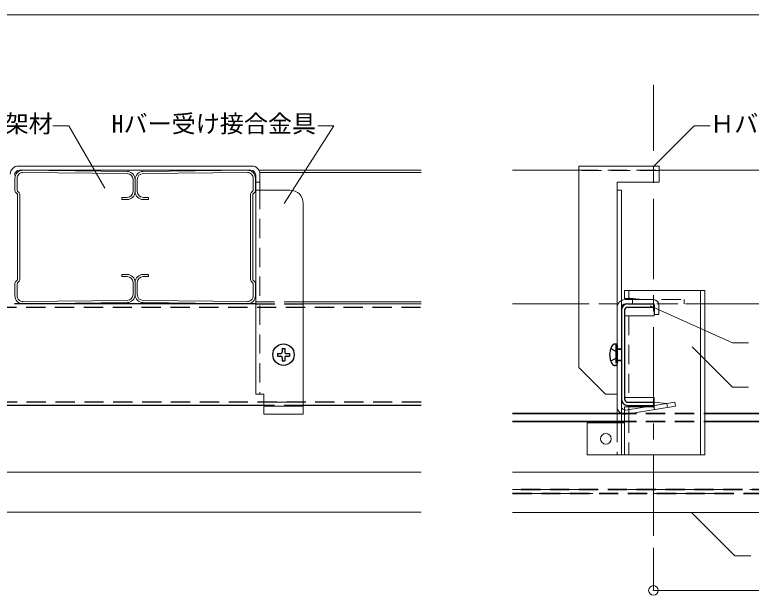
# Model space of a CAD drawing. Units: millimetres on the paper, with parts at other scales. Extents: x -195 to 195, y -140 to 138.
# Drawn here: x 88.29 to 134.21, y -29.71 to 6.5 of the extents above; entities that cross this region are included whole.
import ezdxf
from ezdxf.enums import TextEntityAlignment as Align

# ---------------------------------------------------------------- set-up
doc = ezdxf.new("R2010")
doc.units = ezdxf.units.MM
doc.header["$PDMODE"] = 32
doc.header["$PDSIZE"] = 0.6
for name, pattern in [('CHAIN1', [8, 5, -1, 1, -1]), ('DASHED1', [1.8, 1.2, -0.6]), ('DOUBLE_CHAIN1', [8.8, 5, -1, 0.6, -0.6, 0.6, -1])]:
    doc.linetypes.add(name, pattern=pattern)
for name, color, linetype, lineweight in [('A-0_中心線', 4, 'CHAIN1', 9), ('A-1_横架材受け材(ランナー)', 7, 'Continuous', 18), ('A-2_横架材(スタッド)', 3, 'Continuous', 18), ('A-3_Hバー受け', 2, 'Continuous', 25), ('A-5_寸法', 4, 'Continuous', 9), ('A-6_文字', 7, 'Continuous', 18), ('A-7_HバーまたはTバー', 6, 'Continuous', 35), ('A-A_クリップ', 7, 'Continuous', 18), ('A-C_ビス・アンカーボルト・強調図形', 2, 'Continuous', 25), ('A-D_パネル', 4, 'Continuous', 9), ('F-3_図面枠', 3, 'Continuous', 18)]:
    doc.layers.add(name, color=color, linetype=linetype, lineweight=lineweight)
doc.styles.add('ＭＳ ゴシック', font='')
doc.styles.get('ＭＳ ゴシック').set_extended_font_data('MS Gothic')

msp = doc.modelspace()

# ---------------------------------------------------------------- linework, layer by layer
at = {"layer": 'A-0_中心線'}
msp.add_line((128.116, -25.99), (128.116, 2.133), dxfattribs=at)
at = {"layer": 'A-1_横架材受け材(ランナー)'}
for p, q in [((88.512, -2.935), (103.079, -2.935)), ((88.579, -3.201), (103.013, -3.201)), ((103.52, -3.198), (113.63, -3.198)), ((123.466, -15.505), (123.466, -2.939)), ((128.466, -2.939), (123.466, -2.939)), ((128.466, -3.939), (128.466, -2.939)), ((103.313, -3.501), (103.313, -17.168)), ((103.569, -3.332), (113.63, -3.332)), ((103.579, -3.434), (103.579, -4.435)), ((103.579, -3.935), (103.313, -3.935)), ((125.85, -3.939), (128.466, -3.939)), ((125.85, -17.922), (125.85, -3.939)), ((105.446, -4.435), (103.313, -4.435)), ((126.116, -4.439), (125.85, -4.439)), ((126.116, -4.439), (126.116, -17.922)), ((106.279, -5.268), (106.279, -18.418)), ((106.279, -11.398), (113.63, -11.398)), ((106.279, -11.532), (113.63, -11.532)), ((125.133, -17.172), (123.466, -15.505)), ((103.813, -17.168), (103.313, -17.168)), ((103.813, -17.168), (103.813, -18.418)), ((125.85, -17.172), (125.133, -17.172)), ((103.813, -17.654), (106.279, -17.654)), ((128.134, -17.655), (128.116, -17.872)), ((128.947, -17.737), (128.134, -17.655)), ((128.99, -18.001), (128.947, -17.737)), ((103.813, -17.917), (106.279, -17.917)), ((129.483, -17.921), (126.43, -18.416)), ((103.813, -18.418), (104.713, -18.418)), ((104.713, -18.418), (106.279, -18.418))]:
    msp.add_line(p, q, dxfattribs=at)
at = {"layer": 'A-1_横架材受け材(ランナー)', "linetype": 'DASHED1'}
for p, q in [((128.466, -3.205), (123.466, -3.205)), ((103.579, -4.435), (103.579, -17.168)), ((106.279, -11.398), (103.313, -11.398)), ((106.279, -11.532), (103.313, -11.532)), ((126.116, -14.33), (125.85, -14.33)), ((125.85, -14.368), (126.117, -14.368)), ((125.85, -15.035), (126.117, -15.035)), ((126.116, -15.08), (125.85, -15.08)), ((128.183, -18.131), (128.141, -17.868))]:
    msp.add_line(p, q, dxfattribs=at)
at = {"layer": 'A-1_横架材受け材(ランナー)'}
msp.add_lwpolyline([(129.483, -17.921), (129.44, -17.657), (126.387, -18.152)], dxfattribs=at)
for centre, radius, start, end in [((88.513, -3.435), 0.5, 90, 180), ((88.579, -3.501), 0.3, 90, 180), ((103.013, -3.501), 0.3, 0, 90), ((103.079, -3.435), 0.5, 0, 90), ((105.446, -5.268), 0.833, 0, 90), ((126.35, -17.922), 0.5, 180, 279.2076), ((126.35, -17.922), 0.233, 180, 279.2076)]:
    msp.add_arc(centre, radius, start, end, dxfattribs=at)
at = {"layer": 'A-2_横架材(スタッド)'}
for p, q in [((95.301, -3.274), (88.801, -3.201)), ((96.29, -3.274), (102.79, -3.201)), ((119.325, -3.201), (123.466, -3.201)), ((128.466, -3.201), (167.867, -3.201)), ((88.8, -3.335), (95.3, -3.407)), ((102.792, -3.335), (96.292, -3.407)), ((88.296, -4.474), (88.296, -3.701)), ((88.429, -4.419), (88.429, -3.701)), ((95.663, -4.529), (95.663, -3.774)), ((95.796, -3.774), (95.796, -4.529)), ((95.796, -3.774), (95.796, -4.529)), ((95.929, -4.529), (95.929, -3.774)), ((103.163, -4.419), (103.163, -3.701)), ((103.296, -4.474), (103.296, -3.701)), ((88.424, -4.657), (88.335, -4.568)), ((88.557, -4.602), (88.468, -4.513)), ((103.035, -4.602), (103.124, -4.513)), ((103.168, -4.657), (103.257, -4.568)), ((88.463, -9.974), (88.463, -4.751)), ((88.596, -10.029), (88.596, -4.696)), ((95.296, -4.896), (94.963, -4.896)), ((94.963, -4.896), (94.963, -5.029)), ((95.296, -5.029), (94.963, -5.029)), ((96.296, -4.896), (96.629, -4.896)), ((96.296, -5.029), (96.629, -5.029)), ((96.629, -4.896), (96.629, -5.029)), ((102.996, -10.029), (102.996, -4.696)), ((103.129, -9.974), (103.129, -4.751)), ((88.463, -8.903), (88.463, -8.245)), ((103.129, -8.903), (103.129, -8.245)), ((88.335, -10.157), (88.424, -10.068)), ((95.296, -9.696), (94.963, -9.696)), ((94.963, -9.696), (94.963, -9.829)), ((95.296, -9.829), (94.963, -9.829)), ((96.296, -9.696), (96.629, -9.696)), ((96.296, -9.829), (96.629, -9.829)), ((96.629, -9.696), (96.629, -9.829)), ((103.257, -10.157), (103.168, -10.068)), ((88.296, -10.251), (88.296, -11.024)), ((88.429, -10.306), (88.429, -11.024)), ((88.468, -10.212), (88.557, -10.123)), ((95.663, -10.951), (95.663, -10.196)), ((95.796, -10.196), (95.796, -10.951)), ((95.796, -10.196), (95.796, -10.951)), ((95.929, -10.951), (95.929, -10.196)), ((103.124, -10.212), (103.035, -10.123)), ((103.163, -10.306), (103.163, -11.024)), ((103.296, -10.251), (103.296, -11.024)), ((88.8, -11.39), (95.3, -11.318)), ((95.301, -11.451), (88.801, -11.524)), ((96.29, -11.451), (102.79, -11.524)), ((102.792, -11.39), (96.292, -11.318)), ((123.466, -11.535), (119.325, -11.535)), ((167.867, -11.535), (131.316, -11.535))]:
    msp.add_line(p, q, dxfattribs=at)
at = {"layer": 'A-2_横架材(スタッド)', "linetype": 'DASHED1'}
for p, q in [((123.466, -3.201), (128.466, -3.201)), ((131.316, -11.535), (123.466, -11.535))]:
    msp.add_line(p, q, dxfattribs=at)
at = {"layer": 'A-2_横架材(スタッド)'}
for centre, radius, start, end in [((88.796, -3.701), 0.5, 89.3634, 180), ((102.796, -3.701), 0.5, 0, 90.6366), ((88.796, -3.701), 0.367, 89.3634, 180), ((95.296, -3.774), 0.367, 0, 89.3634), ((95.296, -3.774), 0.5, 0, 89.3634), ((96.296, -3.774), 0.5, 90.6366, 180), ((96.296, -3.774), 0.367, 90.6366, 180), ((102.796, -3.701), 0.367, 0, 90.6366), ((88.429, -4.474), 0.133, 180, 225), ((88.563, -4.419), 0.133, 180, 225), ((95.296, -4.529), 0.367, 270, 0), ((95.296, -4.529), 0.5, 270, 0), ((96.296, -4.529), 0.5, 180, 270), ((96.296, -4.529), 0.367, 180, 270), ((103.029, -4.419), 0.133, 315, 0), ((103.163, -4.474), 0.133, 315, 0), ((88.329, -4.751), 0.133, 0, 45), ((88.463, -4.696), 0.133, 0, 45), ((103.129, -4.696), 0.133, 135, 180), ((103.263, -4.751), 0.133, 135, 180), ((88.329, -9.974), 0.133, 315, 0), ((88.463, -10.029), 0.133, 315, 0), ((95.296, -10.196), 0.5, 0, 90), ((95.296, -10.196), 0.367, 0, 90), ((96.296, -10.196), 0.5, 90, 180), ((96.296, -10.196), 0.367, 90, 180), ((103.129, -10.029), 0.133, 180, 225), ((103.263, -9.974), 0.133, 180, 225), ((88.429, -10.251), 0.133, 135, 180), ((88.563, -10.306), 0.133, 135, 180), ((103.029, -10.306), 0.133, 0, 45), ((103.163, -10.251), 0.133, 0, 45), ((95.296, -10.951), 0.367, 270.6366, 0), ((95.296, -10.951), 0.5, 270.6366, 0), ((96.296, -10.951), 0.5, 180, 269.3634), ((96.296, -10.951), 0.367, 180, 269.3634), ((88.796, -11.024), 0.5, 180, 270.6366), ((88.796, -11.024), 0.367, 180, 270.6366), ((102.796, -11.024), 0.5, 269.3634, 0), ((102.796, -11.024), 0.367, 269.3634, 0)]:
    msp.add_arc(centre, radius, start, end, dxfattribs=at)
at = {"layer": 'A-3_Hバー受け', "linetype": 'DASHED1'}
for p, q in [((45.796, -11.732), (113.63, -11.732)), ((103.313, -11.532), (106.279, -11.532)), ((113.63, -17.665), (45.796, -17.665)), ((106.279, -17.865), (103.813, -17.865))]:
    msp.add_line(p, q, dxfattribs=at)
at = {"layer": 'A-3_Hバー受け'}
for p, q in [((103.313, -11.532), (88.279, -11.532)), ((126.116, -11.935), (126.116, -17.468)), ((126.116, -11.939), (126.116, -17.472)), ((126.316, -11.935), (126.316, -17.468)), ((126.516, -11.535), (128.116, -11.535)), ((126.516, -11.735), (128.116, -11.735)), ((128.116, -11.535), (128.116, -11.735)), ((103.813, -17.865), (87.779, -17.865)), ((113.63, -17.865), (106.279, -17.865)), ((126.516, -17.668), (128.116, -17.668)), ((126.516, -17.868), (128.116, -17.868)), ((128.116, -17.668), (128.116, -17.868))]:
    msp.add_line(p, q, dxfattribs=at)
for centre, radius, start, end in [((126.516, -11.935), 0.4, 90, 180), ((126.516, -11.935), 0.2, 90, 180), ((126.516, -17.468), 0.4, 180, 270), ((126.516, -17.468), 0.2, 180, 270)]:
    msp.add_arc(centre, radius, start, end, dxfattribs=at)
at = {"layer": 'A-5_寸法'}
for q in [(128.116, -26.75), (167.867, -29.405)]:
    msp.add_line((128.116, -29.405), q, dxfattribs=at)
at = {"layer": 'A-5_寸法', "color": 7}
msp.add_point((128.116, -29.405), dxfattribs=at)
at = {"layer": 'A-6_文字'}
for p, q in [((91.659, -0.427), (90.659, -0.427)), ((91.659, -0.427), (93.908, -4.322)), ((108.191, -0.427), (105.098, -5.266)), ((108.191, -0.427), (107.191, -0.427)), ((130.653, -0.427), (128.14, -2.939)), ((130.653, -0.427), (131.653, -0.427)), ((133.037, -13.963), (127.908, -11.653)), ((133.037, -16.726), (130.525, -14.214)), ((133.037, -13.963), (134.037, -13.963)), ((133.037, -16.726), (134.037, -16.726)), ((133.184, -27.241), (130.478, -24.535)), ((134.184, -27.241), (133.184, -27.241))]:
    msp.add_line(p, q, dxfattribs=at)
at = {"layer": 'A-7_HバーまたはTバー'}
for p, q in [((119.325, -18.368), (125.85, -18.368)), ((131.316, -18.368), (167.867, -18.368)), ((119.325, -18.868), (125.85, -18.868)), ((131.316, -18.868), (167.867, -18.868))]:
    msp.add_line(p, q, dxfattribs=at)
at = {"layer": 'A-7_HバーまたはTバー', "linetype": 'DASHED1'}
for p, q in [((125.85, -18.368), (131.316, -18.368)), ((125.85, -18.868), (131.316, -18.868)), ((167.867, -23.118), (119.325, -23.118)), ((119.325, -23.368), (167.867, -23.368))]:
    msp.add_line(p, q, dxfattribs=at)
at = {"layer": 'A-A_クリップ'}
for p, q in [((126.316, -10.701), (126.316, -11.201)), ((126.316, -10.701), (131.316, -10.701)), ((131.05, -10.701), (131.05, -20.951)), ((131.316, -10.701), (131.316, -20.951)), ((126.816, -11.201), (126.316, -11.201)), ((126.35, -11.268), (128.116, -11.268)), ((126.816, -11.201), (126.816, -11.535)), ((125.85, -11.768), (125.85, -18.951)), ((126.116, -11.768), (126.116, -20.951)), ((126.35, -11.535), (128.116, -11.535)), ((128.15, -11.535), (126.816, -11.535)), ((128.15, -11.535), (128.15, -12.285)), ((128.183, -11.601), (128.183, -12.185)), ((128.45, -11.601), (128.45, -12.185)), ((126.116, -12.072), (126.116, -17.339)), ((126.316, -12.285), (126.316, -17.368)), ((126.316, -12.285), (128.15, -12.285)), ((128.183, -12.185), (128.45, -12.185)), ((126.316, -17.368), (128.15, -17.368)), ((128.15, -17.368), (128.15, -17.951)), ((126.316, -17.951), (126.316, -18.368)), ((126.316, -17.951), (128.15, -17.951)), ((126.316, -18.368), (126.316, -18.951)), ((123.983, -18.951), (126.316, -18.951)), ((123.983, -18.951), (126.116, -18.951)), ((123.983, -18.951), (123.983, -20.951)), ((123.983, -20.951), (123.983, -18.951)), ((126.316, -18.951), (126.316, -20.951)), ((123.983, -20.951), (126.116, -20.951)), ((123.983, -20.951), (131.316, -20.951))]:
    msp.add_line(p, q, dxfattribs=at)
at = {"layer": 'A-A_クリップ', "linetype": 'DASHED1'}
for p, q in [((126.583, -11.201), (126.583, -10.701)), ((126.816, -11.268), (130.033, -11.268)), ((130.033, -11.268), (130.033, -11.535)), ((128.443, -11.535), (130.033, -11.535)), ((126.583, -12.285), (126.583, -17.368)), ((126.583, -17.951), (126.583, -18.368)), ((126.583, -18.368), (126.583, -20.951)), ((125.85, -18.951), (125.85, -20.951))]:
    msp.add_line(p, q, dxfattribs=at)
at = {"layer": 'A-A_クリップ'}
msp.add_lwpolyline([(127.433, -11.268), (126.621, -11.185), (126.612, -11.268)], dxfattribs=at)
msp.add_circle((125.15, -19.951), 0.333, dxfattribs=at)
for centre, radius, start, end in [((126.35, -11.768), 0.5, 90, 180), ((128.116, -11.601), 0.333, 0, 90), ((126.35, -11.768), 0.233, 90, 180), ((128.116, -11.601), 0.0667, 0, 90)]:
    msp.add_arc(centre, radius, start, end, dxfattribs=at)
at = {"layer": 'A-C_ビス・アンカーボルト・強調図形', "linetype": 'DASHED1'}
for p, q in [((125.766, -14.039), (125.716, -14.039)), ((125.766, -14.039), (125.766, -15.372)), ((125.85, -14.122), (125.85, -15.289)), ((125.453, -14.322), (125.839, -14.515)), ((125.453, -15.089), (125.839, -14.896)), ((125.766, -15.372), (125.716, -15.372))]:
    msp.add_line(p, q, dxfattribs=at)
at = {"layer": 'A-C_ビス・アンカーボルト・強調図形'}
for p, q in [((104.663, -14.618), (104.663, -14.785)), ((104.663, -14.618), (104.879, -14.618)), ((104.963, -14.318), (104.963, -14.535)), ((104.963, -14.318), (105.129, -14.318)), ((105.129, -14.318), (105.129, -14.535)), ((105.213, -14.618), (105.429, -14.618)), ((105.429, -14.618), (105.429, -14.785)), ((104.663, -14.785), (104.879, -14.785)), ((104.963, -14.868), (104.963, -15.085)), ((104.963, -15.085), (105.129, -15.085)), ((105.129, -14.868), (105.129, -15.085)), ((105.213, -14.785), (105.429, -14.785))]:
    msp.add_line(p, q, dxfattribs=at)
msp.add_circle((105.046, -14.701), 0.667, dxfattribs=at)
at = {"layer": 'A-C_ビス・アンカーボルト・強調図形', "linetype": 'DASHED1'}
for centre, radius, start, end in [((126.466, -14.705), 1.083, 148.1092, 211.8908), ((125.716, -14.239), 0.2, 90, 148.1092), ((125.766, -14.122), 0.0833, 0, 90), ((125.716, -15.172), 0.2, 211.8908, 270), ((125.766, -15.289), 0.0833, 270, 0)]:
    msp.add_arc(centre, radius, start, end, dxfattribs=at)
at = {"layer": 'A-C_ビス・アンカーボルト・強調図形'}
for centre, start, end in [((104.879, -14.535), 270, 0), ((105.213, -14.535), 180, 270), ((104.879, -14.868), 0, 90), ((105.213, -14.868), 90, 180)]:
    msp.add_arc(centre, 0.0833, start, end, dxfattribs=at)
at = {"layer": 'A-D_パネル'}
for p, q in [((113.63, -22.032), (62.796, -22.032)), ((119.325, -22.035), (167.867, -22.035)), ((62.463, -24.532), (113.63, -24.532)), ((119.325, -24.535), (167.867, -24.535))]:
    msp.add_line(p, q, dxfattribs=at)
at = {"layer": 'A-D_パネル', "linetype": 'DOUBLE_CHAIN1'}
for p, q in [((119.325, -23.118), (167.867, -23.118)), ((119.325, -23.368), (167.867, -23.368))]:
    msp.add_line(p, q, dxfattribs=at)
at = {"layer": 'F-3_図面枠'}
msp.add_line((1.5, 6.5), (190.5, 6.5), dxfattribs=at)

# ---------------------------------------------------------------- texts
at = {"layer": 'A-6_文字', "style": 'ＭＳ ゴシック'}
for s, p in [('横架材', (86.159, -1.177)), ('Hバー受け接合金具', (94.325, -1.177)), ('Ｈバー受け接合金具', (131.653, -1.177))]:
    msp.add_text(s, height=1.1, dxfattribs=at).set_placement(p, align=Align.BOTTOM_LEFT)

doc.saveas('drawing.dxf')
